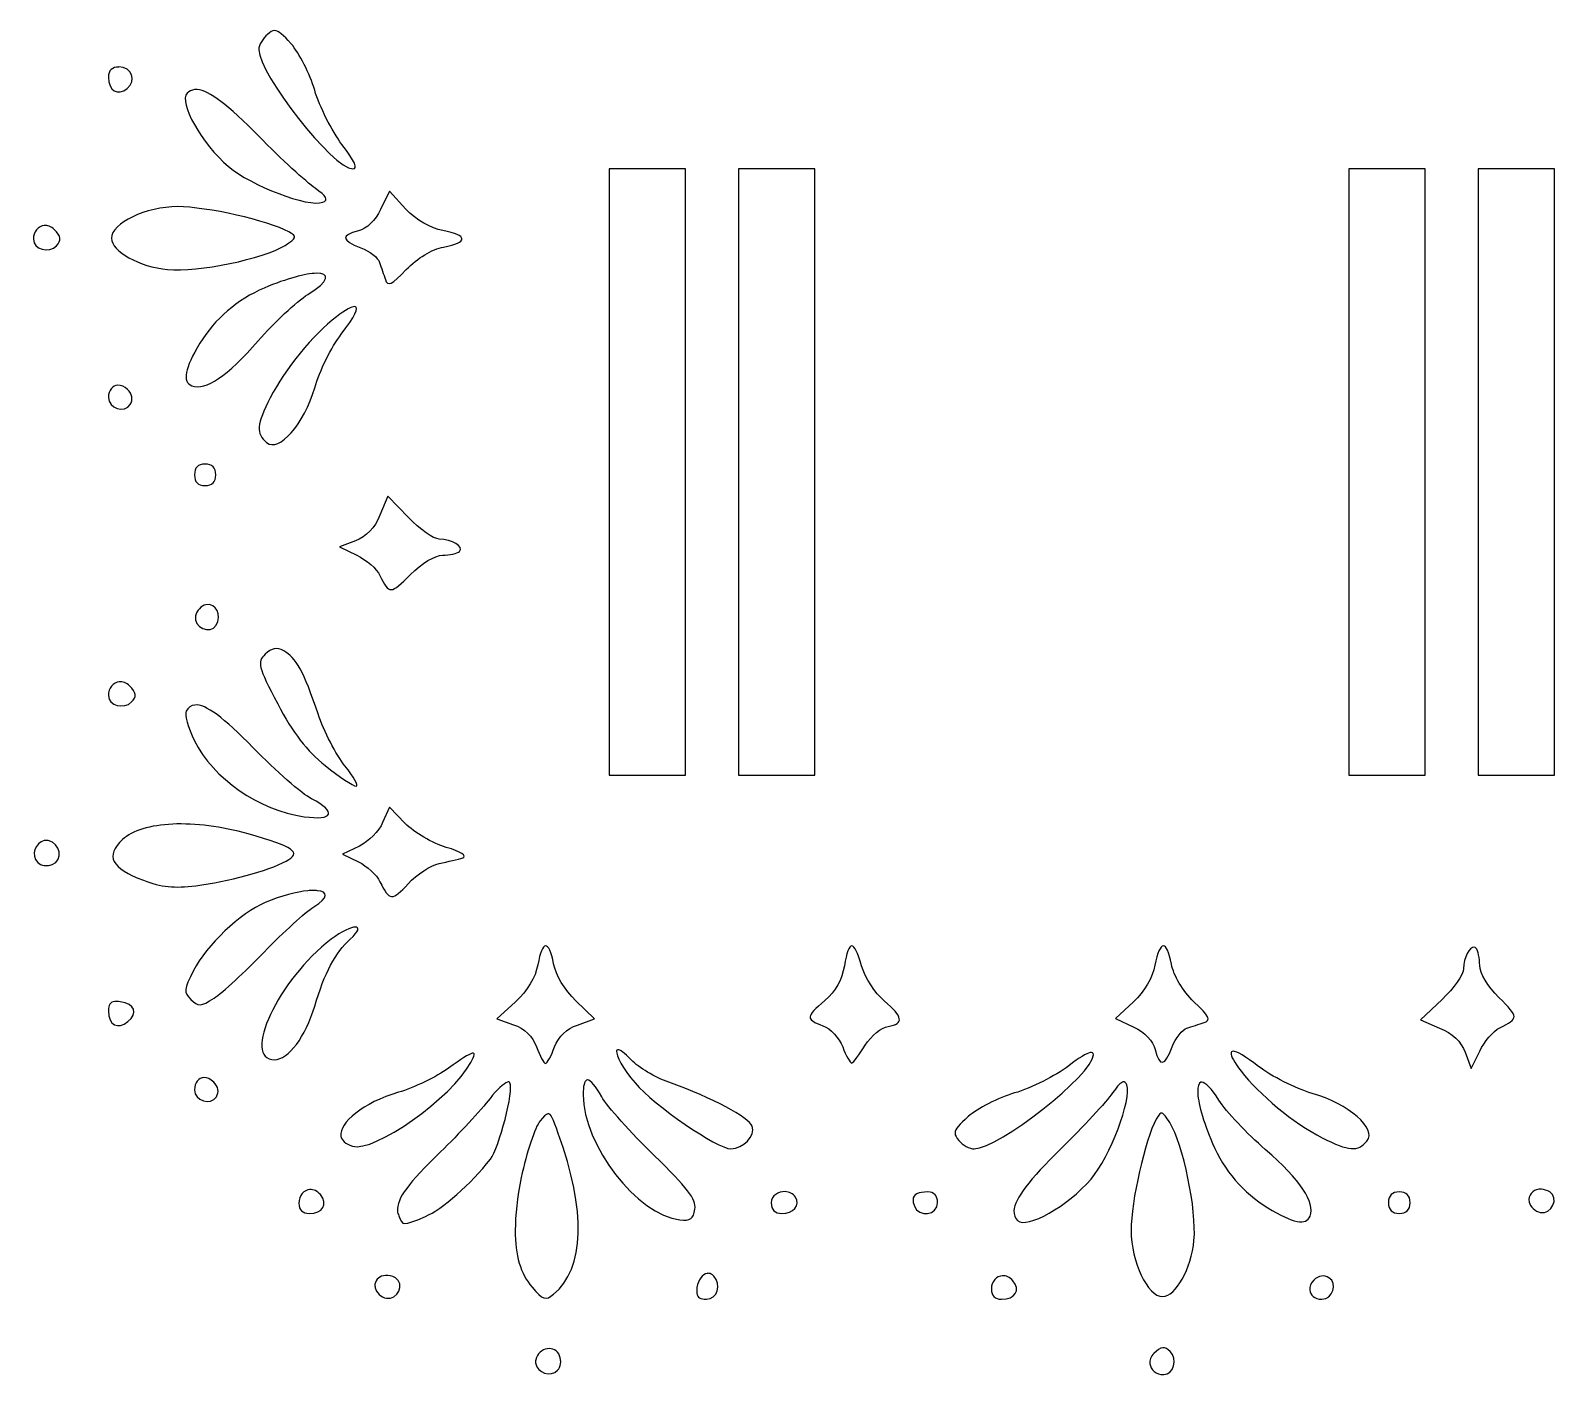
# Model space of a CAD drawing. Header units: centimetres. Extents: x -10 to 10, y -12.4 to 12.4.
# Drawn here: x -9.815 to -6.058, y -7.407 to -4.098 of the extents above; entities that cross this region are included whole.
import ezdxf

# ---------------------------------------------------------------- set-up
doc = ezdxf.new("R2010")
doc.units = ezdxf.units.CM
doc.header["$MEASUREMENT"] = 0
doc.layers.add('Layer 1', color=7, linetype='Continuous')

msp = doc.modelspace()

# ---------------------------------------------------------------- linework, layer by layer
at = {"layer": 'Layer 1', "color": 16, "lineweight": 25}
for points, knots in [([(-9.21494, -4.09773), (-9.20534, -4.09808), (-9.19427, -4.10777), (-9.17443, -4.12998), (-9.17443, -4.12998), (-9.1542, -4.15263), (-9.12821, -4.20397), (-9.11655, -4.24408), (-9.11655, -4.24408), (-9.10489, -4.28419), (-9.07485, -4.34409), (-9.04958, -4.3772), (-9.04958, -4.3772), (-9.01723, -4.41957), (-9.00905, -4.43756), (-9.02312, -4.43756), (-9.02312, -4.43756), (-9.0701, -4.43756), (-9.25346, -4.20484), (-9.2538, -4.14486), (-9.2538, -4.14486), (-9.25387, -4.13305), (-9.244, -4.11653), (-9.2323, -4.10683), (-9.2323, -4.10683), (-9.22542, -4.10112), (-9.2207, -4.09753), (-9.21494, -4.09773)], [0, 0, 0, 0, 0.125, 0.125, 0.125, 0.125, 0.25, 0.25, 0.25, 0.25, 0.375, 0.375, 0.375, 0.375, 0.5, 0.5, 0.5, 0.5, 0.625, 0.625, 0.625, 0.625, 0.75, 0.75, 0.75, 0.75, 1, 1, 1, 1]), ([(-9.59776, -4.18702), (-9.56584, -4.18702), (-9.55307, -4.22001), (-9.57709, -4.23994), (-9.57709, -4.23994), (-9.60043, -4.25931), (-9.62339, -4.24508), (-9.62339, -4.21183), (-9.62339, -4.21183), (-9.62339, -4.19551), (-9.61368, -4.18703), (-9.59776, -4.18703), (-9.59776, -4.18703), (-9.59776, -4.18703), (-9.59776, -4.18702), (-9.59776, -4.18702)], [0, 0, 0, 0, 0.2, 0.2, 0.2, 0.2, 0.4, 0.4, 0.4, 0.4, 0.6, 0.6, 0.6, 0.6, 1, 1, 1, 1]), ([(-9.41173, -4.24242), (-9.40948, -4.24209), (-9.40757, -4.24226), (-9.40512, -4.24242), (-9.40512, -4.24242), (-9.37568, -4.24406), (-9.32984, -4.28005), (-9.25381, -4.35735), (-9.25381, -4.35735), (-9.19941, -4.41266), (-9.1371, -4.46975), (-9.11573, -4.48468), (-9.11573, -4.48468), (-9.08676, -4.50491), (-9.08235, -4.5139), (-9.09671, -4.51941), (-9.09671, -4.51941), (-9.13138, -4.53271), (-9.27338, -4.4787), (-9.32822, -4.43177), (-9.32822, -4.43177), (-9.39415, -4.37534), (-9.45167, -4.27327), (-9.42992, -4.25152), (-9.42992, -4.25152), (-9.42493, -4.24653), (-9.41849, -4.24339), (-9.41173, -4.24242)], [0, 0, 0, 0, 0.125, 0.125, 0.125, 0.125, 0.25, 0.25, 0.25, 0.25, 0.375, 0.375, 0.375, 0.375, 0.5, 0.5, 0.5, 0.5, 0.625, 0.625, 0.625, 0.625, 0.75, 0.75, 0.75, 0.75, 1, 1, 1, 1]), ([(-8.39308, -4.43755), (-8.39308, -4.43755), (-8.20539, -4.43755), (-8.20539, -4.43755), (-8.20539, -4.43755), (-8.20539, -4.43755), (-8.20539, -5.92666), (-8.20539, -5.92666), (-8.20539, -5.92666), (-8.20539, -5.92666), (-8.39308, -5.92666), (-8.39308, -5.92666), (-8.39308, -5.92666), (-8.39308, -5.92666), (-8.39308, -4.43755), (-8.39308, -4.43755)], [0, 0, 0, 0, 0.2, 0.2, 0.2, 0.2, 0.4, 0.4, 0.4, 0.4, 0.6, 0.6, 0.6, 0.6, 1, 1, 1, 1]), ([(-8.07558, -4.43755), (-8.07558, -4.43755), (-7.88789, -4.43755), (-7.88789, -4.43755), (-7.88789, -4.43755), (-7.88789, -4.43755), (-7.88789, -5.92666), (-7.88789, -5.92666), (-7.88789, -5.92666), (-7.88789, -5.92666), (-8.07558, -5.92666), (-8.07558, -5.92666), (-8.07558, -5.92666), (-8.07558, -5.92666), (-8.07558, -4.43755), (-8.07558, -4.43755)], [0, 0, 0, 0, 0.2, 0.2, 0.2, 0.2, 0.4, 0.4, 0.4, 0.4, 0.6, 0.6, 0.6, 0.6, 1, 1, 1, 1]), ([(-6.57572, -4.43755), (-6.57572, -4.43755), (-6.38803, -4.43755), (-6.38803, -4.43755), (-6.38803, -4.43755), (-6.38803, -4.43755), (-6.38803, -5.92666), (-6.38803, -5.92666), (-6.38803, -5.92666), (-6.38803, -5.92666), (-6.57572, -5.92666), (-6.57572, -5.92666), (-6.57572, -5.92666), (-6.57572, -5.92666), (-6.57572, -4.43755), (-6.57572, -4.43755)], [0, 0, 0, 0, 0.2, 0.2, 0.2, 0.2, 0.4, 0.4, 0.4, 0.4, 0.6, 0.6, 0.6, 0.6, 1, 1, 1, 1]), ([(-6.25822, -4.43755), (-6.25822, -4.43755), (-6.07053, -4.43755), (-6.07053, -4.43755), (-6.07053, -4.43755), (-6.07053, -4.43755), (-6.07053, -5.92666), (-6.07053, -5.92666), (-6.07053, -5.92666), (-6.07053, -5.92666), (-6.25822, -5.92666), (-6.25822, -5.92666), (-6.25822, -5.92666), (-6.25822, -5.92666), (-6.25822, -4.43755), (-6.25822, -4.43755)], [0, 0, 0, 0, 0.2, 0.2, 0.2, 0.2, 0.4, 0.4, 0.4, 0.4, 0.6, 0.6, 0.6, 0.6, 1, 1, 1, 1]), ([(-8.93299, -4.49212), (-8.93299, -4.49212), (-8.89248, -4.53594), (-8.89248, -4.53594), (-8.89248, -4.53594), (-8.86676, -4.56321), (-8.83192, -4.58316), (-8.80153, -4.58886), (-8.80153, -4.58886), (-8.7396, -4.60048), (-8.73899, -4.61795), (-8.79988, -4.62937), (-8.79988, -4.62937), (-8.82852, -4.63474), (-8.86435, -4.65665), (-8.89166, -4.68477), (-8.89166, -4.68477), (-8.92805, -4.72224), (-8.93737, -4.72702), (-8.94292, -4.70957), (-8.94292, -4.70957), (-8.94669, -4.69772), (-8.95333, -4.67892), (-8.95698, -4.6674), (-8.95698, -4.6674), (-8.96062, -4.65588), (-8.98154, -4.63923), (-9.00328, -4.63102), (-9.00328, -4.63102), (-9.05158, -4.61279), (-9.05295, -4.6007), (-9.00907, -4.58968), (-9.00907, -4.58968), (-8.98867, -4.58456), (-8.96754, -4.56411), (-8.9545, -4.53676), (-8.9545, -4.53676), (-8.9545, -4.53676), (-8.933, -4.49211), (-8.933, -4.49211), (-8.933, -4.49211), (-8.933, -4.49211), (-8.93299, -4.49212), (-8.93299, -4.49212)], [0, 0, 0, 0, 0.0833333, 0.0833333, 0.0833333, 0.0833333, 0.1666667, 0.1666667, 0.1666667, 0.1666667, 0.25, 0.25, 0.25, 0.25, 0.3333333, 0.3333333, 0.3333333, 0.3333333, 0.4166667, 0.4166667, 0.4166667, 0.4166667, 0.5, 0.5, 0.5, 0.5, 0.5833333, 0.5833333, 0.5833333, 0.5833333, 0.6666667, 0.6666667, 0.6666667, 0.6666667, 0.75, 0.75, 0.75, 0.75, 0.8333333, 0.8333333, 0.8333333, 0.8333333, 1, 1, 1, 1]), ([(-9.45307, -4.53015), (-9.38298, -4.53015), (-9.22962, -4.56452), (-9.18022, -4.59216), (-9.18022, -4.59216), (-9.15949, -4.60376), (-9.16052, -4.6069), (-9.18932, -4.62523), (-9.18932, -4.62523), (-9.24091, -4.65807), (-9.40367, -4.69189), (-9.47788, -4.68476), (-9.47788, -4.68476), (-9.54702, -4.67812), (-9.61596, -4.63985), (-9.61596, -4.60787), (-9.61596, -4.60787), (-9.61596, -4.57067), (-9.53084, -4.53015), (-9.45308, -4.53015), (-9.45308, -4.53015), (-9.45308, -4.53015), (-9.45307, -4.53015), (-9.45307, -4.53015)], [0, 0, 0, 0, 0.1428571, 0.1428571, 0.1428571, 0.1428571, 0.2857143, 0.2857143, 0.2857143, 0.2857143, 0.4285714, 0.4285714, 0.4285714, 0.4285714, 0.5714286, 0.5714286, 0.5714286, 0.5714286, 0.7142857, 0.7142857, 0.7142857, 0.7142857, 1, 1, 1, 1]), ([(-9.78132, -4.57646), (-9.77293, -4.57533), (-9.7642, -4.5787), (-9.75652, -4.58638), (-9.75652, -4.58638), (-9.73959, -4.60331), (-9.73819, -4.61352), (-9.75073, -4.62607), (-9.75073, -4.62607), (-9.76976, -4.6451), (-9.80778, -4.63477), (-9.80778, -4.61036), (-9.80778, -4.61036), (-9.80778, -4.59151), (-9.79531, -4.57834), (-9.78132, -4.57646)], [0, 0, 0, 0, 0.2, 0.2, 0.2, 0.2, 0.4, 0.4, 0.4, 0.4, 0.6, 0.6, 0.6, 0.6, 1, 1, 1, 1]), ([(-9.11242, -4.69387), (-9.07937, -4.69344), (-9.07965, -4.71222), (-9.13309, -4.74596), (-9.13309, -4.74596), (-9.16144, -4.76386), (-9.21658, -4.81536), (-9.25546, -4.86006), (-9.25546, -4.86006), (-9.33108, -4.947), (-9.38447, -4.98302), (-9.41834, -4.97003), (-9.41834, -4.97003), (-9.44238, -4.96081), (-9.43627, -4.92826), (-9.3985, -4.86585), (-9.3985, -4.86585), (-9.36224, -4.80594), (-9.30646, -4.75813), (-9.24058, -4.73025), (-9.24058, -4.73025), (-9.18375, -4.7062), (-9.13812, -4.69421), (-9.11242, -4.69387)], [0, 0, 0, 0, 0.1428571, 0.1428571, 0.1428571, 0.1428571, 0.2857143, 0.2857143, 0.2857143, 0.2857143, 0.4285714, 0.4285714, 0.4285714, 0.4285714, 0.5714286, 0.5714286, 0.5714286, 0.5714286, 0.7142857, 0.7142857, 0.7142857, 0.7142857, 1, 1, 1, 1]), ([(-9.01816, -4.77572), (-9.00672, -4.77628), (-9.0176, -4.80016), (-9.05123, -4.84352), (-9.05123, -4.84352), (-9.07551, -4.87483), (-9.10465, -4.93406), (-9.11655, -4.97498), (-9.11655, -4.97498), (-9.14269, -5.0649), (-9.20445, -5.13493), (-9.23479, -5.10975), (-9.23479, -5.10975), (-9.26108, -5.08793), (-9.25905, -5.06529), (-9.22569, -4.99978), (-9.22569, -4.99978), (-9.18979, -4.92927), (-9.12011, -4.84422), (-9.06281, -4.80052), (-9.06281, -4.80052), (-9.04028, -4.78334), (-9.02502, -4.77538), (-9.01816, -4.77572)], [0, 0, 0, 0, 0.1428571, 0.1428571, 0.1428571, 0.1428571, 0.2857143, 0.2857143, 0.2857143, 0.2857143, 0.4285714, 0.4285714, 0.4285714, 0.4285714, 0.5714286, 0.5714286, 0.5714286, 0.5714286, 0.7142857, 0.7142857, 0.7142857, 0.7142857, 1, 1, 1, 1]), ([(-9.60024, -4.9692), (-9.59259, -4.96878), (-9.58396, -4.97141), (-9.57626, -4.97912), (-9.57626, -4.97912), (-9.56493, -4.99045), (-9.5625, -5.00477), (-9.56965, -5.01633), (-9.56965, -5.01633), (-9.58353, -5.03879), (-9.62339, -5.02588), (-9.62339, -4.99897), (-9.62339, -4.99897), (-9.62339, -4.98087), (-9.61299, -4.9699), (-9.60024, -4.9692)], [0, 0, 0, 0, 0.2, 0.2, 0.2, 0.2, 0.4, 0.4, 0.4, 0.4, 0.6, 0.6, 0.6, 0.6, 1, 1, 1, 1]), ([(-9.38609, -5.16267), (-9.3685, -5.16267), (-9.35963, -5.17155), (-9.35963, -5.18913), (-9.35963, -5.18913), (-9.35963, -5.20672), (-9.3685, -5.21559), (-9.38609, -5.21559), (-9.38609, -5.21559), (-9.40368, -5.21559), (-9.41172, -5.20672), (-9.41172, -5.18913), (-9.41172, -5.18913), (-9.41172, -5.17155), (-9.40367, -5.16267), (-9.38609, -5.16267)], [0, 0, 0, 0, 0.2, 0.2, 0.2, 0.2, 0.4, 0.4, 0.4, 0.4, 0.6, 0.6, 0.6, 0.6, 1, 1, 1, 1]), ([(-8.93713, -5.24122), (-8.93713, -5.24122), (-8.88587, -5.29414), (-8.88587, -5.29414), (-8.88587, -5.29414), (-8.85814, -5.3233), (-8.82445, -5.34695), (-8.81063, -5.34706), (-8.81063, -5.34706), (-8.77898, -5.3473), (-8.74914, -5.36577), (-8.76102, -5.37765), (-8.76102, -5.37765), (-8.76596, -5.3826), (-8.78471, -5.38675), (-8.80236, -5.38675), (-8.80236, -5.38675), (-8.82151, -5.38675), (-8.8531, -5.40607), (-8.88091, -5.43388), (-8.88091, -5.43388), (-8.93041, -5.48338), (-8.933, -5.48288), (-8.95615, -5.43636), (-8.95615, -5.43636), (-8.96434, -5.41991), (-8.98978, -5.39784), (-9.0132, -5.38675), (-9.0132, -5.38675), (-9.0132, -5.38675), (-9.05537, -5.36608), (-9.05537, -5.36608), (-9.05537, -5.36608), (-9.05537, -5.36608), (-9.01651, -5.3512), (-9.01651, -5.3512), (-9.01651, -5.3512), (-8.99021, -5.34127), (-8.96923, -5.31967), (-8.95615, -5.28836), (-8.95615, -5.28836), (-8.95615, -5.28836), (-8.93713, -5.24123), (-8.93713, -5.24123), (-8.93713, -5.24123), (-8.93713, -5.24123), (-8.93713, -5.24122), (-8.93713, -5.24122)], [0, 0, 0, 0, 0.0769231, 0.0769231, 0.0769231, 0.0769231, 0.1538462, 0.1538462, 0.1538462, 0.1538462, 0.2307692, 0.2307692, 0.2307692, 0.2307692, 0.3076923, 0.3076923, 0.3076923, 0.3076923, 0.3846154, 0.3846154, 0.3846154, 0.3846154, 0.4615385, 0.4615385, 0.4615385, 0.4615385, 0.5384615, 0.5384615, 0.5384615, 0.5384615, 0.6153846, 0.6153846, 0.6153846, 0.6153846, 0.6923077, 0.6923077, 0.6923077, 0.6923077, 0.7692308, 0.7692308, 0.7692308, 0.7692308, 0.8461538, 0.8461538, 0.8461538, 0.8461538, 1, 1, 1, 1]), ([(-9.38361, -5.50829), (-9.35857, -5.50347), (-9.34359, -5.53411), (-9.35881, -5.55873), (-9.35881, -5.55873), (-9.37361, -5.58267), (-9.41467, -5.56374), (-9.40925, -5.53558), (-9.40925, -5.53558), (-9.40682, -5.52295), (-9.39532, -5.51055), (-9.38362, -5.50829), (-9.38362, -5.50829), (-9.38362, -5.50829), (-9.38361, -5.50829), (-9.38361, -5.50829)], [0, 0, 0, 0, 0.2, 0.2, 0.2, 0.2, 0.4, 0.4, 0.4, 0.4, 0.6, 0.6, 0.6, 0.6, 1, 1, 1, 1]), ([(-9.21577, -5.6166), (-9.2085, -5.61532), (-9.20211, -5.61647), (-9.19262, -5.62156), (-9.19262, -5.62156), (-9.1623, -5.63779), (-9.14365, -5.67181), (-9.10828, -5.77618), (-9.10828, -5.77618), (-9.09354, -5.81968), (-9.06401, -5.87712), (-9.04213, -5.90434), (-9.04213, -5.90434), (-9.02025, -5.93156), (-9.0079, -5.95395), (-9.01484, -5.95395), (-9.01484, -5.95395), (-9.02178, -5.95395), (-9.0558, -5.93135), (-9.09091, -5.90351), (-9.09091, -5.90351), (-9.13589, -5.86784), (-9.17031, -5.82302), (-9.20749, -5.7522), (-9.20749, -5.7522), (-9.25632, -5.65919), (-9.25802, -5.64986), (-9.23808, -5.62983), (-9.23808, -5.62983), (-9.22995, -5.62166), (-9.22302, -5.61788), (-9.21576, -5.6166), (-9.21576, -5.6166), (-9.21576, -5.6166), (-9.21577, -5.6166), (-9.21577, -5.6166)], [0, 0, 0, 0, 0.1, 0.1, 0.1, 0.1, 0.2, 0.2, 0.2, 0.2, 0.3, 0.3, 0.3, 0.3, 0.4, 0.4, 0.4, 0.4, 0.5, 0.5, 0.5, 0.5, 0.6, 0.6, 0.6, 0.6, 0.7, 0.7, 0.7, 0.7, 0.8, 0.8, 0.8, 0.8, 1, 1, 1, 1]), ([(-9.59693, -5.69763), (-9.58854, -5.6965), (-9.57898, -5.69987), (-9.5713, -5.70755), (-9.5713, -5.70755), (-9.55437, -5.72449), (-9.5538, -5.73469), (-9.56634, -5.74724), (-9.56634, -5.74724), (-9.58537, -5.76627), (-9.62339, -5.75595), (-9.62339, -5.73153), (-9.62339, -5.73153), (-9.62339, -5.71268), (-9.61092, -5.69951), (-9.59693, -5.69763)], [0, 0, 0, 0, 0.2, 0.2, 0.2, 0.2, 0.4, 0.4, 0.4, 0.4, 0.6, 0.6, 0.6, 0.6, 1, 1, 1, 1]), ([(-9.4109, -5.75468), (-9.38428, -5.75203), (-9.33995, -5.78553), (-9.26786, -5.85969), (-9.26786, -5.85969), (-9.21241, -5.91673), (-9.14731, -5.97331), (-9.12399, -5.98537), (-9.12399, -5.98537), (-9.06142, -6.01773), (-9.0706, -6.039), (-9.14218, -6.02919), (-9.14218, -6.02919), (-9.25318, -6.01398), (-9.36702, -5.93467), (-9.41172, -5.84233), (-9.41172, -5.84233), (-9.42735, -5.81004), (-9.437, -5.77702), (-9.43239, -5.76957), (-9.43239, -5.76957), (-9.42708, -5.76097), (-9.41977, -5.75557), (-9.41089, -5.75469), (-9.41089, -5.75469), (-9.41089, -5.75469), (-9.4109, -5.75468), (-9.4109, -5.75468)], [0, 0, 0, 0, 0.125, 0.125, 0.125, 0.125, 0.25, 0.25, 0.25, 0.25, 0.375, 0.375, 0.375, 0.375, 0.5, 0.5, 0.5, 0.5, 0.625, 0.625, 0.625, 0.625, 0.75, 0.75, 0.75, 0.75, 1, 1, 1, 1]), ([(-8.93299, -6.00603), (-8.93299, -6.00603), (-8.89413, -6.04572), (-8.89413, -6.04572), (-8.89413, -6.04572), (-8.87248, -6.06786), (-8.82681, -6.09436), (-8.79326, -6.10442), (-8.79326, -6.10442), (-8.75745, -6.11517), (-8.74113, -6.12601), (-8.75275, -6.13005), (-8.75275, -6.13005), (-8.76363, -6.13384), (-8.78958, -6.13946), (-8.81063, -6.14411), (-8.81063, -6.14411), (-8.83168, -6.14876), (-8.86583, -6.17138), (-8.8867, -6.19372), (-8.8867, -6.19372), (-8.92667, -6.2365), (-8.93224, -6.23674), (-8.95615, -6.18876), (-8.95615, -6.18876), (-8.96435, -6.17231), (-8.98776, -6.15019), (-9.00907, -6.13998), (-9.00907, -6.13998), (-9.00907, -6.13998), (-9.04793, -6.12096), (-9.04793, -6.12096), (-9.04793, -6.12096), (-9.04793, -6.12096), (-9.00659, -6.10112), (-9.00659, -6.10112), (-9.00659, -6.10112), (-8.98368, -6.09027), (-8.95823, -6.06422), (-8.94954, -6.04324), (-8.94954, -6.04324), (-8.94954, -6.04324), (-8.933, -6.00603), (-8.933, -6.00603), (-8.933, -6.00603), (-8.933, -6.00603), (-8.93299, -6.00603), (-8.93299, -6.00603)], [0, 0, 0, 0, 0.0769231, 0.0769231, 0.0769231, 0.0769231, 0.1538462, 0.1538462, 0.1538462, 0.1538462, 0.2307692, 0.2307692, 0.2307692, 0.2307692, 0.3076923, 0.3076923, 0.3076923, 0.3076923, 0.3846154, 0.3846154, 0.3846154, 0.3846154, 0.4615385, 0.4615385, 0.4615385, 0.4615385, 0.5384615, 0.5384615, 0.5384615, 0.5384615, 0.6153846, 0.6153846, 0.6153846, 0.6153846, 0.6923077, 0.6923077, 0.6923077, 0.6923077, 0.7692308, 0.7692308, 0.7692308, 0.7692308, 0.8461538, 0.8461538, 0.8461538, 0.8461538, 1, 1, 1, 1]), ([(-9.46547, -6.04737), (-9.41047, -6.04491), (-9.34534, -6.05293), (-9.28026, -6.07135), (-9.28026, -6.07135), (-9.16675, -6.10347), (-9.14704, -6.11703), (-9.18683, -6.13832), (-9.18683, -6.13832), (-9.23149, -6.16222), (-9.33057, -6.18895), (-9.40842, -6.19868), (-9.40842, -6.19868), (-9.46098, -6.20525), (-9.49384, -6.20209), (-9.5374, -6.18545), (-9.5374, -6.18545), (-9.6165, -6.15524), (-9.63187, -6.126), (-9.58866, -6.0854), (-9.58866, -6.0854), (-9.56481, -6.063), (-9.52046, -6.04983), (-9.46546, -6.04737), (-9.46546, -6.04737), (-9.46546, -6.04737), (-9.46547, -6.04737), (-9.46547, -6.04737)], [0, 0, 0, 0, 0.125, 0.125, 0.125, 0.125, 0.25, 0.25, 0.25, 0.25, 0.375, 0.375, 0.375, 0.375, 0.5, 0.5, 0.5, 0.5, 0.625, 0.625, 0.625, 0.625, 0.75, 0.75, 0.75, 0.75, 1, 1, 1, 1]), ([(-9.78132, -6.08789), (-9.77825, -6.08731), (-9.77481, -6.08724), (-9.7714, -6.08789), (-9.7714, -6.08789), (-9.74104, -6.09374), (-9.73396, -6.13604), (-9.76148, -6.14659), (-9.76148, -6.14659), (-9.77339, -6.15116), (-9.7893, -6.14936), (-9.79703, -6.14163), (-9.79703, -6.14163), (-9.81461, -6.12405), (-9.80282, -6.09193), (-9.78132, -6.08789)], [0, 0, 0, 0, 0.2, 0.2, 0.2, 0.2, 0.4, 0.4, 0.4, 0.4, 0.6, 0.6, 0.6, 0.6, 1, 1, 1, 1]), ([(-9.12068, -6.21026), (-9.11683, -6.21026), (-9.11316, -6.2108), (-9.10993, -6.21109), (-9.10993, -6.21109), (-9.08409, -6.21344), (-9.08116, -6.22708), (-9.11903, -6.25078), (-9.11903, -6.25078), (-9.13892, -6.26323), (-9.19342, -6.31275), (-9.24057, -6.36157), (-9.24057, -6.36157), (-9.28772, -6.41039), (-9.34338, -6.46166), (-9.36377, -6.47484), (-9.36377, -6.47484), (-9.39699, -6.49633), (-9.40278, -6.49619), (-9.42082, -6.47815), (-9.42082, -6.47815), (-9.43886, -6.46011), (-9.43801, -6.4537), (-9.41421, -6.40704), (-9.41421, -6.40704), (-9.38282, -6.34552), (-9.29874, -6.26533), (-9.2381, -6.24002), (-9.2381, -6.24002), (-9.19805, -6.2233), (-9.16021, -6.21377), (-9.13309, -6.21108), (-9.13309, -6.21108), (-9.12857, -6.21063), (-9.12454, -6.2102), (-9.12069, -6.21025), (-9.12069, -6.21025), (-9.12069, -6.21025), (-9.12068, -6.21026), (-9.12068, -6.21026)], [0, 0, 0, 0, 0.0909091, 0.0909091, 0.0909091, 0.0909091, 0.1818182, 0.1818182, 0.1818182, 0.1818182, 0.2727273, 0.2727273, 0.2727273, 0.2727273, 0.3636364, 0.3636364, 0.3636364, 0.3636364, 0.4545455, 0.4545455, 0.4545455, 0.4545455, 0.5454545, 0.5454545, 0.5454545, 0.5454545, 0.6363636, 0.6363636, 0.6363636, 0.6363636, 0.7272727, 0.7272727, 0.7272727, 0.7272727, 0.8181818, 0.8181818, 0.8181818, 0.8181818, 1, 1, 1, 1]), ([(-9.0165, -6.30038), (-9.00611, -6.30038), (-9.00754, -6.31006), (-9.02973, -6.33015), (-9.02973, -6.33015), (-9.06533, -6.36237), (-9.09243, -6.4135), (-9.11655, -6.49469), (-9.11655, -6.49469), (-9.13891, -6.57), (-9.18152, -6.62615), (-9.21494, -6.62615), (-9.21494, -6.62615), (-9.29804, -6.62615), (-9.20534, -6.42877), (-9.07603, -6.33015), (-9.07603, -6.33015), (-9.04964, -6.31002), (-9.02689, -6.30051), (-9.0165, -6.30038)], [0, 0, 0, 0, 0.1666667, 0.1666667, 0.1666667, 0.1666667, 0.3333333, 0.3333333, 0.3333333, 0.3333333, 0.5, 0.5, 0.5, 0.5, 0.6666667, 0.6666667, 0.6666667, 0.6666667, 1, 1, 1, 1]), ([(-8.54935, -6.34668), (-8.54255, -6.34628), (-8.53511, -6.36064), (-8.52951, -6.3905), (-8.52951, -6.3905), (-8.52435, -6.41799), (-8.50243, -6.45475), (-8.47494, -6.48145), (-8.47494, -6.48145), (-8.47494, -6.48145), (-8.42864, -6.5261), (-8.42864, -6.5261), (-8.42864, -6.5261), (-8.42864, -6.5261), (-8.47081, -6.54098), (-8.47081, -6.54098), (-8.47081, -6.54098), (-8.4976, -6.55032), (-8.51722, -6.56872), (-8.52703, -6.59472), (-8.52703, -6.59472), (-8.53531, -6.61667), (-8.54528, -6.63523), (-8.54935, -6.63523), (-8.54935, -6.63523), (-8.55342, -6.63523), (-8.56339, -6.61666), (-8.57167, -6.59472), (-8.57167, -6.59472), (-8.58153, -6.56861), (-8.60078, -6.5496), (-8.62789, -6.54015), (-8.62789, -6.54015), (-8.62789, -6.54015), (-8.66923, -6.52609), (-8.66923, -6.52609), (-8.66923, -6.52609), (-8.66923, -6.52609), (-8.62293, -6.48392), (-8.62293, -6.48392), (-8.62293, -6.48392), (-8.59349, -6.45695), (-8.57421, -6.42415), (-8.56836, -6.39297), (-8.56836, -6.39297), (-8.56261, -6.36235), (-8.55614, -6.34706), (-8.54934, -6.34667), (-8.54934, -6.34667), (-8.54934, -6.34667), (-8.54935, -6.34668), (-8.54935, -6.34668)], [0, 0, 0, 0, 0.0714286, 0.0714286, 0.0714286, 0.0714286, 0.1428571, 0.1428571, 0.1428571, 0.1428571, 0.2142857, 0.2142857, 0.2142857, 0.2142857, 0.2857143, 0.2857143, 0.2857143, 0.2857143, 0.3571429, 0.3571429, 0.3571429, 0.3571429, 0.4285714, 0.4285714, 0.4285714, 0.4285714, 0.5, 0.5, 0.5, 0.5, 0.5714286, 0.5714286, 0.5714286, 0.5714286, 0.6428571, 0.6428571, 0.6428571, 0.6428571, 0.7142857, 0.7142857, 0.7142857, 0.7142857, 0.7857143, 0.7857143, 0.7857143, 0.7857143, 0.8571429, 0.8571429, 0.8571429, 0.8571429, 1, 1, 1, 1]), ([(-7.79694, -6.34668), (-7.7901, -6.34666), (-7.78278, -6.36269), (-7.77296, -6.39546), (-7.77296, -6.39546), (-7.76443, -6.42394), (-7.73919, -6.46325), (-7.71756, -6.48145), (-7.71756, -6.48145), (-7.67065, -6.52092), (-7.66774, -6.53858), (-7.70764, -6.54429), (-7.70764, -6.54429), (-7.72385, -6.54662), (-7.74924, -6.5673), (-7.76386, -6.59059), (-7.76386, -6.59059), (-7.77848, -6.61389), (-7.79308, -6.63413), (-7.79693, -6.63441), (-7.79693, -6.63441), (-7.80078, -6.63468), (-7.81107, -6.61642), (-7.81925, -6.59472), (-7.81925, -6.59472), (-7.82759, -6.57263), (-7.84889, -6.54991), (-7.86803, -6.54263), (-7.86803, -6.54263), (-7.88966, -6.53441), (-7.90018, -6.52946), (-7.89945, -6.52113), (-7.89945, -6.52113), (-7.89872, -6.5128), (-7.8872, -6.50092), (-7.86307, -6.48062), (-7.86307, -6.48062), (-7.83642, -6.4582), (-7.82066, -6.43015), (-7.81511, -6.39546), (-7.81511, -6.39546), (-7.80988, -6.36277), (-7.80376, -6.3467), (-7.79692, -6.34668), (-7.79692, -6.34668), (-7.79692, -6.34668), (-7.79694, -6.34668), (-7.79694, -6.34668)], [0, 0, 0, 0, 0.0769231, 0.0769231, 0.0769231, 0.0769231, 0.1538462, 0.1538462, 0.1538462, 0.1538462, 0.2307692, 0.2307692, 0.2307692, 0.2307692, 0.3076923, 0.3076923, 0.3076923, 0.3076923, 0.3846154, 0.3846154, 0.3846154, 0.3846154, 0.4615385, 0.4615385, 0.4615385, 0.4615385, 0.5384615, 0.5384615, 0.5384615, 0.5384615, 0.6153846, 0.6153846, 0.6153846, 0.6153846, 0.6923077, 0.6923077, 0.6923077, 0.6923077, 0.7692308, 0.7692308, 0.7692308, 0.7692308, 0.8461538, 0.8461538, 0.8461538, 0.8461538, 1, 1, 1, 1]), ([(-7.0313, -6.34668), (-7.02416, -6.34623), (-7.01717, -6.36089), (-7.01146, -6.39133), (-7.01146, -6.39133), (-7.00609, -6.41997), (-6.98418, -6.45663), (-6.95606, -6.48393), (-6.95606, -6.48393), (-6.91859, -6.52032), (-6.91381, -6.52964), (-6.93126, -6.53519), (-6.93126, -6.53519), (-6.94311, -6.53896), (-6.96191, -6.54478), (-6.97343, -6.54842), (-6.97343, -6.54842), (-6.98495, -6.55206), (-7.0016, -6.57298), (-7.00981, -6.59472), (-7.00981, -6.59472), (-7.02804, -6.64302), (-7.04013, -6.64522), (-7.05115, -6.60133), (-7.05115, -6.60133), (-7.05627, -6.58093), (-7.07672, -6.55897), (-7.10407, -6.54593), (-7.10407, -6.54593), (-7.10407, -6.54593), (-7.14872, -6.52526), (-7.14872, -6.52526), (-7.14872, -6.52526), (-7.14872, -6.52526), (-7.1049, -6.48392), (-7.1049, -6.48392), (-7.1049, -6.48392), (-7.07763, -6.4582), (-7.05768, -6.42418), (-7.05198, -6.3938), (-7.05198, -6.3938), (-7.04617, -6.36283), (-7.03845, -6.34712), (-7.03131, -6.34667), (-7.03131, -6.34667), (-7.03131, -6.34667), (-7.0313, -6.34668), (-7.0313, -6.34668)], [0, 0, 0, 0, 0.0769231, 0.0769231, 0.0769231, 0.0769231, 0.1538462, 0.1538462, 0.1538462, 0.1538462, 0.2307692, 0.2307692, 0.2307692, 0.2307692, 0.3076923, 0.3076923, 0.3076923, 0.3076923, 0.3846154, 0.3846154, 0.3846154, 0.3846154, 0.4615385, 0.4615385, 0.4615385, 0.4615385, 0.5384615, 0.5384615, 0.5384615, 0.5384615, 0.6153846, 0.6153846, 0.6153846, 0.6153846, 0.6923077, 0.6923077, 0.6923077, 0.6923077, 0.7692308, 0.7692308, 0.7692308, 0.7692308, 0.8461538, 0.8461538, 0.8461538, 0.8461538, 1, 1, 1, 1]), ([(-6.26732, -6.34999), (-6.26567, -6.35025), (-6.26467, -6.35099), (-6.26319, -6.35247), (-6.26319, -6.35247), (-6.25824, -6.35741), (-6.25409, -6.37699), (-6.25409, -6.39464), (-6.25409, -6.39464), (-6.25409, -6.41379), (-6.23477, -6.44538), (-6.20696, -6.47319), (-6.20696, -6.47319), (-6.15746, -6.52269), (-6.15796, -6.52445), (-6.20448, -6.5476), (-6.20448, -6.5476), (-6.22093, -6.55579), (-6.243, -6.58206), (-6.25409, -6.60548), (-6.25409, -6.60548), (-6.25409, -6.60548), (-6.27476, -6.64765), (-6.27476, -6.64765), (-6.27476, -6.64765), (-6.27476, -6.64765), (-6.28964, -6.60796), (-6.28964, -6.60796), (-6.28964, -6.60796), (-6.29957, -6.58166), (-6.32117, -6.56151), (-6.35248, -6.54843), (-6.35248, -6.54843), (-6.35248, -6.54843), (-6.39961, -6.52859), (-6.39961, -6.52859), (-6.39961, -6.52859), (-6.39961, -6.52859), (-6.34669, -6.47815), (-6.34669, -6.47815), (-6.34669, -6.47815), (-6.31753, -6.45041), (-6.2939, -6.41673), (-6.29377, -6.40291), (-6.29377, -6.40291), (-6.29356, -6.37522), (-6.27885, -6.34828), (-6.26731, -6.34999), (-6.26731, -6.34999), (-6.26731, -6.34999), (-6.26732, -6.34999), (-6.26732, -6.34999)], [0, 0, 0, 0, 0.0714286, 0.0714286, 0.0714286, 0.0714286, 0.1428571, 0.1428571, 0.1428571, 0.1428571, 0.2142857, 0.2142857, 0.2142857, 0.2142857, 0.2857143, 0.2857143, 0.2857143, 0.2857143, 0.3571429, 0.3571429, 0.3571429, 0.3571429, 0.4285714, 0.4285714, 0.4285714, 0.4285714, 0.5, 0.5, 0.5, 0.5, 0.5714286, 0.5714286, 0.5714286, 0.5714286, 0.6428571, 0.6428571, 0.6428571, 0.6428571, 0.7142857, 0.7142857, 0.7142857, 0.7142857, 0.7857143, 0.7857143, 0.7857143, 0.7857143, 0.8571429, 0.8571429, 0.8571429, 0.8571429, 1, 1, 1, 1]), ([(-9.60768, -6.48311), (-9.604, -6.48272), (-9.59977, -6.48311), (-9.59445, -6.48394), (-9.59445, -6.48394), (-9.55866, -6.48921), (-9.54963, -6.5113), (-9.57543, -6.53272), (-9.57543, -6.53272), (-9.6001, -6.55319), (-9.62339, -6.54097), (-9.62339, -6.50626), (-9.62339, -6.50626), (-9.62339, -6.49147), (-9.61873, -6.48432), (-9.60768, -6.48311)], [0, 0, 0, 0, 0.2, 0.2, 0.2, 0.2, 0.4, 0.4, 0.4, 0.4, 0.6, 0.6, 0.6, 0.6, 1, 1, 1, 1]), ([(-8.7296, -6.61044), (-8.72149, -6.60824), (-8.72388, -6.6159), (-8.73291, -6.63276), (-8.73291, -6.63276), (-8.77959, -6.71998), (-8.97088, -6.85548), (-9.02395, -6.83864), (-9.02395, -6.83864), (-9.04107, -6.83321), (-9.05045, -6.82463), (-9.05206, -6.81384), (-9.05206, -6.81384), (-9.05689, -6.78144), (-8.99779, -6.73168), (-8.91067, -6.70635), (-8.91067, -6.70635), (-8.87255, -6.69527), (-8.81706, -6.66825), (-8.78747, -6.64682), (-8.78747, -6.64682), (-8.75614, -6.62413), (-8.7377, -6.61264), (-8.72959, -6.61044), (-8.72959, -6.61044), (-8.72959, -6.61044), (-8.7296, -6.61044), (-8.7296, -6.61044)], [0, 0, 0, 0, 0.125, 0.125, 0.125, 0.125, 0.25, 0.25, 0.25, 0.25, 0.375, 0.375, 0.375, 0.375, 0.5, 0.5, 0.5, 0.5, 0.625, 0.625, 0.625, 0.625, 0.75, 0.75, 0.75, 0.75, 1, 1, 1, 1]), ([(-8.37158, -6.60217), (-8.36669, -6.60132), (-8.35593, -6.60842), (-8.33851, -6.62697), (-8.33851, -6.62697), (-8.32124, -6.64535), (-8.2801, -6.66959), (-8.24673, -6.68154), (-8.24673, -6.68154), (-8.13702, -6.72084), (-8.05041, -6.76709), (-8.04168, -6.78985), (-8.04168, -6.78985), (-8.03301, -6.81244), (-8.06401, -6.84525), (-8.09377, -6.84525), (-8.09377, -6.84525), (-8.12731, -6.84525), (-8.28203, -6.73905), (-8.32941, -6.68319), (-8.32941, -6.68319), (-8.36001, -6.64712), (-8.37619, -6.61579), (-8.37489, -6.60547), (-8.37489, -6.60547), (-8.37464, -6.60346), (-8.37321, -6.60244), (-8.37158, -6.60216), (-8.37158, -6.60216), (-8.37158, -6.60216), (-8.37158, -6.60217), (-8.37158, -6.60217)], [0, 0, 0, 0, 0.1111111, 0.1111111, 0.1111111, 0.1111111, 0.2222222, 0.2222222, 0.2222222, 0.2222222, 0.3333333, 0.3333333, 0.3333333, 0.3333333, 0.4444444, 0.4444444, 0.4444444, 0.4444444, 0.5555556, 0.5555556, 0.5555556, 0.5555556, 0.6666667, 0.6666667, 0.6666667, 0.6666667, 0.7777778, 0.7777778, 0.7777778, 0.7777778, 1, 1, 1, 1]), ([(-7.21155, -6.60879), (-7.20619, -6.60776), (-7.20328, -6.60929), (-7.20328, -6.61458), (-7.20328, -6.61458), (-7.20328, -6.66156), (-7.436, -6.84492), (-7.49598, -6.84526), (-7.49598, -6.84526), (-7.50779, -6.84526), (-7.52431, -6.83629), (-7.53401, -6.82459), (-7.53401, -6.82459), (-7.53972, -6.81771), (-7.5433, -6.81216), (-7.54311, -6.8064), (-7.54311, -6.8064), (-7.54276, -6.7968), (-7.53307, -6.78572), (-7.51086, -6.76589), (-7.51086, -6.76589), (-7.48822, -6.74566), (-7.43687, -6.71967), (-7.39676, -6.70801), (-7.39676, -6.70801), (-7.35665, -6.69635), (-7.29675, -6.66631), (-7.26364, -6.64104), (-7.26364, -6.64104), (-7.23715, -6.62082), (-7.22048, -6.61053), (-7.21155, -6.60879)], [0, 0, 0, 0, 0.1111111, 0.1111111, 0.1111111, 0.1111111, 0.2222222, 0.2222222, 0.2222222, 0.2222222, 0.3333333, 0.3333333, 0.3333333, 0.3333333, 0.4444444, 0.4444444, 0.4444444, 0.4444444, 0.5555556, 0.5555556, 0.5555556, 0.5555556, 0.6666667, 0.6666667, 0.6666667, 0.6666667, 0.7777778, 0.7777778, 0.7777778, 0.7777778, 1, 1, 1, 1]), ([(-6.86015, -6.60548), (-6.85115, -6.60511), (-6.82984, -6.61746), (-6.79731, -6.64269), (-6.79731, -6.64269), (-6.766, -6.66697), (-6.70677, -6.69694), (-6.66585, -6.70884), (-6.66585, -6.70884), (-6.57594, -6.73498), (-6.5059, -6.79591), (-6.53108, -6.82625), (-6.53108, -6.82625), (-6.5529, -6.85254), (-6.57554, -6.85133), (-6.64105, -6.81798), (-6.64105, -6.81798), (-6.71156, -6.78208), (-6.79661, -6.71158), (-6.84031, -6.65427), (-6.84031, -6.65427), (-6.85749, -6.63174), (-6.86545, -6.61731), (-6.86511, -6.61045), (-6.86511, -6.61045), (-6.86495, -6.60759), (-6.86315, -6.60562), (-6.86015, -6.60549), (-6.86015, -6.60549), (-6.86015, -6.60549), (-6.86015, -6.60548), (-6.86015, -6.60548)], [0, 0, 0, 0, 0.1111111, 0.1111111, 0.1111111, 0.1111111, 0.2222222, 0.2222222, 0.2222222, 0.2222222, 0.3333333, 0.3333333, 0.3333333, 0.3333333, 0.4444444, 0.4444444, 0.4444444, 0.4444444, 0.5555556, 0.5555556, 0.5555556, 0.5555556, 0.6666667, 0.6666667, 0.6666667, 0.6666667, 0.7777778, 0.7777778, 0.7777778, 0.7777778, 1, 1, 1, 1]), ([(-9.38857, -6.66997), (-9.38092, -6.66955), (-9.37229, -6.67384), (-9.36459, -6.68155), (-9.36459, -6.68155), (-9.35326, -6.69288), (-9.35083, -6.70554), (-9.35798, -6.7171), (-9.35798, -6.7171), (-9.37186, -6.73956), (-9.41172, -6.72748), (-9.41172, -6.70056), (-9.41172, -6.70056), (-9.41172, -6.68246), (-9.40132, -6.67067), (-9.38857, -6.66997)], [0, 0, 0, 0, 0.2, 0.2, 0.2, 0.2, 0.4, 0.4, 0.4, 0.4, 0.6, 0.6, 0.6, 0.6, 1, 1, 1, 1]), ([(-8.63947, -6.68072), (-8.63855, -6.68101), (-8.63758, -6.68225), (-8.63699, -6.6832), (-8.63699, -6.6832), (-8.62653, -6.70012), (-8.6632, -6.84334), (-8.68495, -6.87089), (-8.68495, -6.87089), (-8.73245, -6.93108), (-8.80366, -6.99438), (-8.84453, -7.01145), (-8.84453, -7.01145), (-8.90167, -7.03532), (-8.90015, -7.03505), (-8.90985, -7.0098), (-8.90985, -7.0098), (-8.91137, -7.00584), (-8.91287, -7.00167), (-8.91316, -6.9974), (-8.91316, -6.9974), (-8.91519, -6.96752), (-8.88574, -6.9285), (-8.80733, -6.85271), (-8.80733, -6.85271), (-8.7623, -6.80919), (-8.70774, -6.74962), (-8.68579, -6.72125), (-8.68579, -6.72125), (-8.6691, -6.69968), (-8.6519, -6.68438), (-8.6428, -6.68156), (-8.6428, -6.68156), (-8.64128, -6.6811), (-8.64041, -6.68045), (-8.63949, -6.68073), (-8.63949, -6.68073), (-8.63949, -6.68073), (-8.63947, -6.68072), (-8.63947, -6.68072)], [0, 0, 0, 0, 0.0909091, 0.0909091, 0.0909091, 0.0909091, 0.1818182, 0.1818182, 0.1818182, 0.1818182, 0.2727273, 0.2727273, 0.2727273, 0.2727273, 0.3636364, 0.3636364, 0.3636364, 0.3636364, 0.4545455, 0.4545455, 0.4545455, 0.4545455, 0.5454545, 0.5454545, 0.5454545, 0.5454545, 0.6363636, 0.6363636, 0.6363636, 0.6363636, 0.7272727, 0.7272727, 0.7272727, 0.7272727, 0.8181818, 0.8181818, 0.8181818, 0.8181818, 1, 1, 1, 1]), ([(-8.446, -6.67576), (-8.43832, -6.677), (-8.42615, -6.6911), (-8.41127, -6.7171), (-8.41127, -6.7171), (-8.39779, -6.74068), (-8.33985, -6.80607), (-8.28229, -6.86179), (-8.28229, -6.86179), (-8.20138, -6.94011), (-8.17886, -6.96961), (-8.18224, -6.99325), (-8.18224, -6.99325), (-8.18566, -7.01717), (-8.19369, -7.02263), (-8.21945, -7.01971), (-8.21945, -7.01971), (-8.32439, -7.00784), (-8.45675, -6.83651), (-8.45675, -6.71213), (-8.45675, -6.71213), (-8.45675, -6.69056), (-8.4543, -6.67857), (-8.44848, -6.67658), (-8.44848, -6.67658), (-8.44754, -6.67626), (-8.4471, -6.67557), (-8.446, -6.67575), (-8.446, -6.67575), (-8.446, -6.67575), (-8.446, -6.67576), (-8.446, -6.67576)], [0, 0, 0, 0, 0.1111111, 0.1111111, 0.1111111, 0.1111111, 0.2222222, 0.2222222, 0.2222222, 0.2222222, 0.3333333, 0.3333333, 0.3333333, 0.3333333, 0.4444444, 0.4444444, 0.4444444, 0.4444444, 0.5555556, 0.5555556, 0.5555556, 0.5555556, 0.6666667, 0.6666667, 0.6666667, 0.6666667, 0.7777778, 0.7777778, 0.7777778, 0.7777778, 1, 1, 1, 1]), ([(-7.12969, -6.68072), (-7.12624, -6.68035), (-7.12349, -6.68278), (-7.12142, -6.68816), (-7.12142, -6.68816), (-7.10812, -6.72283), (-7.16213, -6.86483), (-7.20906, -6.91967), (-7.20906, -6.91967), (-7.26549, -6.9856), (-7.36756, -7.04312), (-7.38931, -7.02137), (-7.38931, -7.02137), (-7.39597, -7.01471), (-7.39895, -7.00721), (-7.39841, -6.99739), (-7.39841, -6.99739), (-7.39677, -6.96795), (-7.36078, -6.92128), (-7.28348, -6.84525), (-7.28348, -6.84525), (-7.22816, -6.79084), (-7.17107, -6.72937), (-7.15615, -6.708), (-7.15615, -6.708), (-7.1435, -6.68989), (-7.13544, -6.68135), (-7.12969, -6.68071), (-7.12969, -6.68071), (-7.12969, -6.68071), (-7.12969, -6.68072), (-7.12969, -6.68072)], [0, 0, 0, 0, 0.1111111, 0.1111111, 0.1111111, 0.1111111, 0.2222222, 0.2222222, 0.2222222, 0.2222222, 0.3333333, 0.3333333, 0.3333333, 0.3333333, 0.4444444, 0.4444444, 0.4444444, 0.4444444, 0.5555556, 0.5555556, 0.5555556, 0.5555556, 0.6666667, 0.6666667, 0.6666667, 0.6666667, 0.7777778, 0.7777778, 0.7777778, 0.7777778, 1, 1, 1, 1]), ([(-6.93952, -6.68155), (-6.93849, -6.68115), (-6.93829, -6.68155), (-6.93704, -6.68155), (-6.93704, -6.68155), (-6.92828, -6.68232), (-6.91332, -6.69615), (-6.89487, -6.72537), (-6.89487, -6.72537), (-6.87697, -6.75372), (-6.82547, -6.80803), (-6.78077, -6.84691), (-6.78077, -6.84691), (-6.69383, -6.92253), (-6.6578, -6.97675), (-6.6708, -7.01062), (-6.6708, -7.01062), (-6.68002, -7.03466), (-6.71257, -7.02773), (-6.77498, -6.98995), (-6.77498, -6.98995), (-6.83489, -6.95369), (-6.8827, -6.89791), (-6.91058, -6.83203), (-6.91058, -6.83203), (-6.93463, -6.7752), (-6.94662, -6.7304), (-6.94696, -6.7047), (-6.94696, -6.7047), (-6.94712, -6.69231), (-6.94446, -6.6835), (-6.93952, -6.68155)], [0, 0, 0, 0, 0.1111111, 0.1111111, 0.1111111, 0.1111111, 0.2222222, 0.2222222, 0.2222222, 0.2222222, 0.3333333, 0.3333333, 0.3333333, 0.3333333, 0.4444444, 0.4444444, 0.4444444, 0.4444444, 0.5555556, 0.5555556, 0.5555556, 0.5555556, 0.6666667, 0.6666667, 0.6666667, 0.6666667, 0.7777778, 0.7777778, 0.7777778, 0.7777778, 1, 1, 1, 1]), ([(-8.54356, -6.75927), (-8.53609, -6.75758), (-8.53107, -6.77109), (-8.51793, -6.80723), (-8.51793, -6.80723), (-8.44884, -6.99721), (-8.45315, -7.13908), (-8.52951, -7.20245), (-8.52951, -7.20245), (-8.54897, -7.21861), (-8.55554, -7.21634), (-8.58243, -7.18509), (-8.58243, -7.18509), (-8.61064, -7.15229), (-8.62418, -7.10706), (-8.62377, -7.04536), (-8.62377, -7.04536), (-8.62352, -7.00834), (-8.61925, -6.96493), (-8.60889, -6.91555), (-8.60889, -6.91555), (-8.59604, -6.8543), (-8.57499, -6.79196), (-8.56259, -6.77664), (-8.56259, -6.77664), (-8.55421, -6.76629), (-8.54806, -6.7603), (-8.54357, -6.75928), (-8.54357, -6.75928), (-8.54357, -6.75928), (-8.54356, -6.75927), (-8.54356, -6.75927)], [0, 0, 0, 0, 0.1111111, 0.1111111, 0.1111111, 0.1111111, 0.2222222, 0.2222222, 0.2222222, 0.2222222, 0.3333333, 0.3333333, 0.3333333, 0.3333333, 0.4444444, 0.4444444, 0.4444444, 0.4444444, 0.5555556, 0.5555556, 0.5555556, 0.5555556, 0.6666667, 0.6666667, 0.6666667, 0.6666667, 0.7777778, 0.7777778, 0.7777778, 0.7777778, 1, 1, 1, 1]), ([(-7.03792, -6.75761), (-7.03686, -6.75711), (-7.03575, -6.75734), (-7.03461, -6.75761), (-7.03461, -6.75761), (-7.03006, -6.75872), (-7.02476, -6.76636), (-7.01559, -6.78076), (-7.01559, -6.78076), (-6.98275, -6.83235), (-6.94893, -6.99594), (-6.95606, -7.07015), (-6.95606, -7.07015), (-6.9627, -7.13929), (-7.00097, -7.20823), (-7.03295, -7.20823), (-7.03295, -7.20823), (-7.07015, -7.20823), (-7.11067, -7.12311), (-7.11067, -7.04535), (-7.11067, -7.04535), (-7.11067, -6.97526), (-7.0763, -6.8219), (-7.04866, -6.7725), (-7.04866, -6.7725), (-7.04431, -6.76473), (-7.04109, -6.75915), (-7.03791, -6.75762), (-7.03791, -6.75762), (-7.03791, -6.75762), (-7.03792, -6.75761), (-7.03792, -6.75761)], [0, 0, 0, 0, 0.1111111, 0.1111111, 0.1111111, 0.1111111, 0.2222222, 0.2222222, 0.2222222, 0.2222222, 0.3333333, 0.3333333, 0.3333333, 0.3333333, 0.4444444, 0.4444444, 0.4444444, 0.4444444, 0.5555556, 0.5555556, 0.5555556, 0.5555556, 0.6666667, 0.6666667, 0.6666667, 0.6666667, 0.7777778, 0.7777778, 0.7777778, 0.7777778, 1, 1, 1, 1]), ([(-9.12813, -6.9453), (-9.1195, -6.94485), (-9.10997, -6.9487), (-9.1025, -6.9577), (-9.1025, -6.9577), (-9.08313, -6.98104), (-9.09653, -7.004), (-9.12979, -7.004), (-9.12979, -7.004), (-9.14612, -7.004), (-9.15542, -6.99512), (-9.15542, -6.9792), (-9.15542, -6.9792), (-9.15542, -6.95925), (-9.14252, -6.94603), (-9.12813, -6.9453)], [0, 0, 0, 0, 0.2, 0.2, 0.2, 0.2, 0.4, 0.4, 0.4, 0.4, 0.6, 0.6, 0.6, 0.6, 1, 1, 1, 1]), ([(-6.10857, -6.94447), (-6.10636, -6.94418), (-6.10429, -6.94447), (-6.10196, -6.94447), (-6.10196, -6.94447), (-6.09573, -6.94484), (-6.08827, -6.94728), (-6.08212, -6.95108), (-6.08212, -6.95108), (-6.05818, -6.96587), (-6.07711, -7.00694), (-6.10527, -7.00152), (-6.10527, -7.00152), (-6.1179, -6.99908), (-6.1303, -6.98758), (-6.13256, -6.97589), (-6.13256, -6.97589), (-6.13573, -6.95946), (-6.12407, -6.94653), (-6.10858, -6.94447), (-6.10858, -6.94447), (-6.10858, -6.94447), (-6.10857, -6.94447), (-6.10857, -6.94447)], [0, 0, 0, 0, 0.1428571, 0.1428571, 0.1428571, 0.1428571, 0.2857143, 0.2857143, 0.2857143, 0.2857143, 0.4285714, 0.4285714, 0.4285714, 0.4285714, 0.5714286, 0.5714286, 0.5714286, 0.5714286, 0.7142857, 0.7142857, 0.7142857, 0.7142857, 1, 1, 1, 1]), ([(-7.96065, -6.95026), (-7.95066, -6.95068), (-7.94072, -6.95509), (-7.93502, -6.96432), (-7.93502, -6.96432), (-7.92284, -6.98402), (-7.93993, -7.00401), (-7.96892, -7.00401), (-7.96892, -7.00401), (-7.98572, -7.00401), (-7.99455, -6.99487), (-7.99455, -6.97755), (-7.99455, -6.97755), (-7.99455, -6.96007), (-7.9773, -6.94957), (-7.96065, -6.95026)], [0, 0, 0, 0, 0.2, 0.2, 0.2, 0.2, 0.4, 0.4, 0.4, 0.4, 0.6, 0.6, 0.6, 0.6, 1, 1, 1, 1]), ([(-7.61008, -6.95108), (-7.59469, -6.95108), (-7.5861, -6.96075), (-7.5861, -6.97754), (-7.5861, -6.97754), (-7.5861, -7.00826), (-7.63196, -7.01498), (-7.64315, -6.98581), (-7.64315, -6.98581), (-7.64537, -6.98001), (-7.64668, -6.9744), (-7.64646, -6.9701), (-7.64646, -6.9701), (-7.64577, -6.95721), (-7.63342, -6.95108), (-7.61008, -6.95108)], [0, 0, 0, 0, 0.2, 0.2, 0.2, 0.2, 0.4, 0.4, 0.4, 0.4, 0.6, 0.6, 0.6, 0.6, 1, 1, 1, 1]), ([(-6.4517, -6.95108), (-6.43411, -6.95108), (-6.42524, -6.95995), (-6.42524, -6.97754), (-6.42524, -6.97754), (-6.42524, -6.99512), (-6.43411, -7.004), (-6.4517, -7.004), (-6.4517, -7.004), (-6.46928, -7.004), (-6.47816, -6.99512), (-6.47816, -6.97754), (-6.47816, -6.97754), (-6.47816, -6.95995), (-6.46929, -6.95108), (-6.4517, -6.95108)], [0, 0, 0, 0, 0.2, 0.2, 0.2, 0.2, 0.4, 0.4, 0.4, 0.4, 0.6, 0.6, 0.6, 0.6, 1, 1, 1, 1]), ([(-8.94292, -7.15614), (-8.93509, -7.15543), (-8.92619, -7.15693), (-8.91812, -7.16193), (-8.91812, -7.16193), (-8.89418, -7.17673), (-8.91228, -7.21779), (-8.94044, -7.21237), (-8.94044, -7.21237), (-8.95307, -7.20994), (-8.96547, -7.19844), (-8.96773, -7.18674), (-8.96773, -7.18674), (-8.96833, -7.18361), (-8.96897, -7.18042), (-8.96856, -7.17764), (-8.96856, -7.17764), (-8.96678, -7.16551), (-8.95598, -7.15733), (-8.94293, -7.15614), (-8.94293, -7.15614), (-8.94293, -7.15614), (-8.94292, -7.15614), (-8.94292, -7.15614)], [0, 0, 0, 0, 0.1428571, 0.1428571, 0.1428571, 0.1428571, 0.2857143, 0.2857143, 0.2857143, 0.2857143, 0.4285714, 0.4285714, 0.4285714, 0.4285714, 0.5714286, 0.5714286, 0.5714286, 0.5714286, 0.7142857, 0.7142857, 0.7142857, 0.7142857, 1, 1, 1, 1]), ([(-8.15247, -7.15118), (-8.15087, -7.15089), (-8.14995, -7.15092), (-8.14834, -7.15118), (-8.14834, -7.15118), (-8.14404, -7.15158), (-8.13987, -7.15386), (-8.13594, -7.15779), (-8.13594, -7.15779), (-8.11562, -7.17811), (-8.12736, -7.21484), (-8.15413, -7.21484), (-8.15413, -7.21484), (-8.16952, -7.21484), (-8.17604, -7.21104), (-8.17728, -7.19996), (-8.17728, -7.19996), (-8.17769, -7.19627), (-8.17807, -7.19129), (-8.17728, -7.1859), (-8.17728, -7.1859), (-8.17441, -7.16638), (-8.16367, -7.1533), (-8.15248, -7.15117), (-8.15248, -7.15117), (-8.15248, -7.15117), (-8.15247, -7.15118), (-8.15247, -7.15118)], [0, 0, 0, 0, 0.125, 0.125, 0.125, 0.125, 0.25, 0.25, 0.25, 0.25, 0.375, 0.375, 0.375, 0.375, 0.5, 0.5, 0.5, 0.5, 0.625, 0.625, 0.625, 0.625, 0.75, 0.75, 0.75, 0.75, 1, 1, 1, 1]), ([(-7.42652, -7.15696), (-7.41775, -7.15651), (-7.40836, -7.16036), (-7.40089, -7.16936), (-7.40089, -7.16936), (-7.38152, -7.1927), (-7.39575, -7.21484), (-7.429, -7.21484), (-7.429, -7.21484), (-7.44532, -7.21484), (-7.4538, -7.20596), (-7.4538, -7.19004), (-7.4538, -7.19004), (-7.4538, -7.17009), (-7.44113, -7.15769), (-7.42651, -7.15697), (-7.42651, -7.15697), (-7.42651, -7.15697), (-7.42652, -7.15696), (-7.42652, -7.15696)], [0, 0, 0, 0, 0.1666667, 0.1666667, 0.1666667, 0.1666667, 0.3333333, 0.3333333, 0.3333333, 0.3333333, 0.5, 0.5, 0.5, 0.5, 0.6666667, 0.6666667, 0.6666667, 0.6666667, 1, 1, 1, 1]), ([(-6.6427, -7.15779), (-6.63631, -7.15678), (-6.63029, -7.15835), (-6.62451, -7.16192), (-6.62451, -7.16192), (-6.60206, -7.1758), (-6.61496, -7.21484), (-6.64187, -7.21484), (-6.64187, -7.21484), (-6.65997, -7.21484), (-6.67093, -7.20444), (-6.67164, -7.19169), (-6.67164, -7.19169), (-6.67206, -7.18404), (-6.66942, -7.17541), (-6.66172, -7.16771), (-6.66172, -7.16771), (-6.65605, -7.16204), (-6.6491, -7.15881), (-6.6427, -7.15779)], [0, 0, 0, 0, 0.1666667, 0.1666667, 0.1666667, 0.1666667, 0.3333333, 0.3333333, 0.3333333, 0.3333333, 0.5, 0.5, 0.5, 0.5, 0.6666667, 0.6666667, 0.6666667, 0.6666667, 1, 1, 1, 1]), ([(-8.54521, -7.33639), (-8.53261, -7.33424), (-8.5199, -7.34), (-8.51462, -7.35375), (-8.51462, -7.35375), (-8.51005, -7.36565), (-8.51185, -7.38158), (-8.51958, -7.3893), (-8.51958, -7.3893), (-8.53716, -7.40688), (-8.56928, -7.39509), (-8.57332, -7.37359), (-8.57332, -7.37359), (-8.5739, -7.37052), (-8.57398, -7.36708), (-8.57332, -7.36367), (-8.57332, -7.36367), (-8.5704, -7.34849), (-8.55781, -7.33854), (-8.54521, -7.33638), (-8.54521, -7.33638), (-8.54521, -7.33638), (-8.54521, -7.33639), (-8.54521, -7.33639)], [0, 0, 0, 0, 0.1428571, 0.1428571, 0.1428571, 0.1428571, 0.2857143, 0.2857143, 0.2857143, 0.2857143, 0.4285714, 0.4285714, 0.4285714, 0.4285714, 0.5714286, 0.5714286, 0.5714286, 0.5714286, 0.7142857, 0.7142857, 0.7142857, 0.7142857, 1, 1, 1, 1]), ([(-7.03296, -7.3339), (-7.02662, -7.33311), (-7.02104, -7.33673), (-7.01477, -7.343), (-7.01477, -7.343), (-6.99574, -7.36203), (-7.00606, -7.40005), (-7.03048, -7.40005), (-7.03048, -7.40005), (-7.04933, -7.40005), (-7.0625, -7.38758), (-7.06438, -7.37359), (-7.06438, -7.37359), (-7.06551, -7.3652), (-7.06214, -7.35564), (-7.05446, -7.34796), (-7.05446, -7.34796), (-7.04599, -7.33949), (-7.0393, -7.3347), (-7.03296, -7.3339)], [0, 0, 0, 0, 0.1666667, 0.1666667, 0.1666667, 0.1666667, 0.3333333, 0.3333333, 0.3333333, 0.3333333, 0.5, 0.5, 0.5, 0.5, 0.6666667, 0.6666667, 0.6666667, 0.6666667, 1, 1, 1, 1])]:
    msp.add_open_spline(points, degree=3, knots=knots, dxfattribs=at)

doc.saveas('drawing.dxf')
